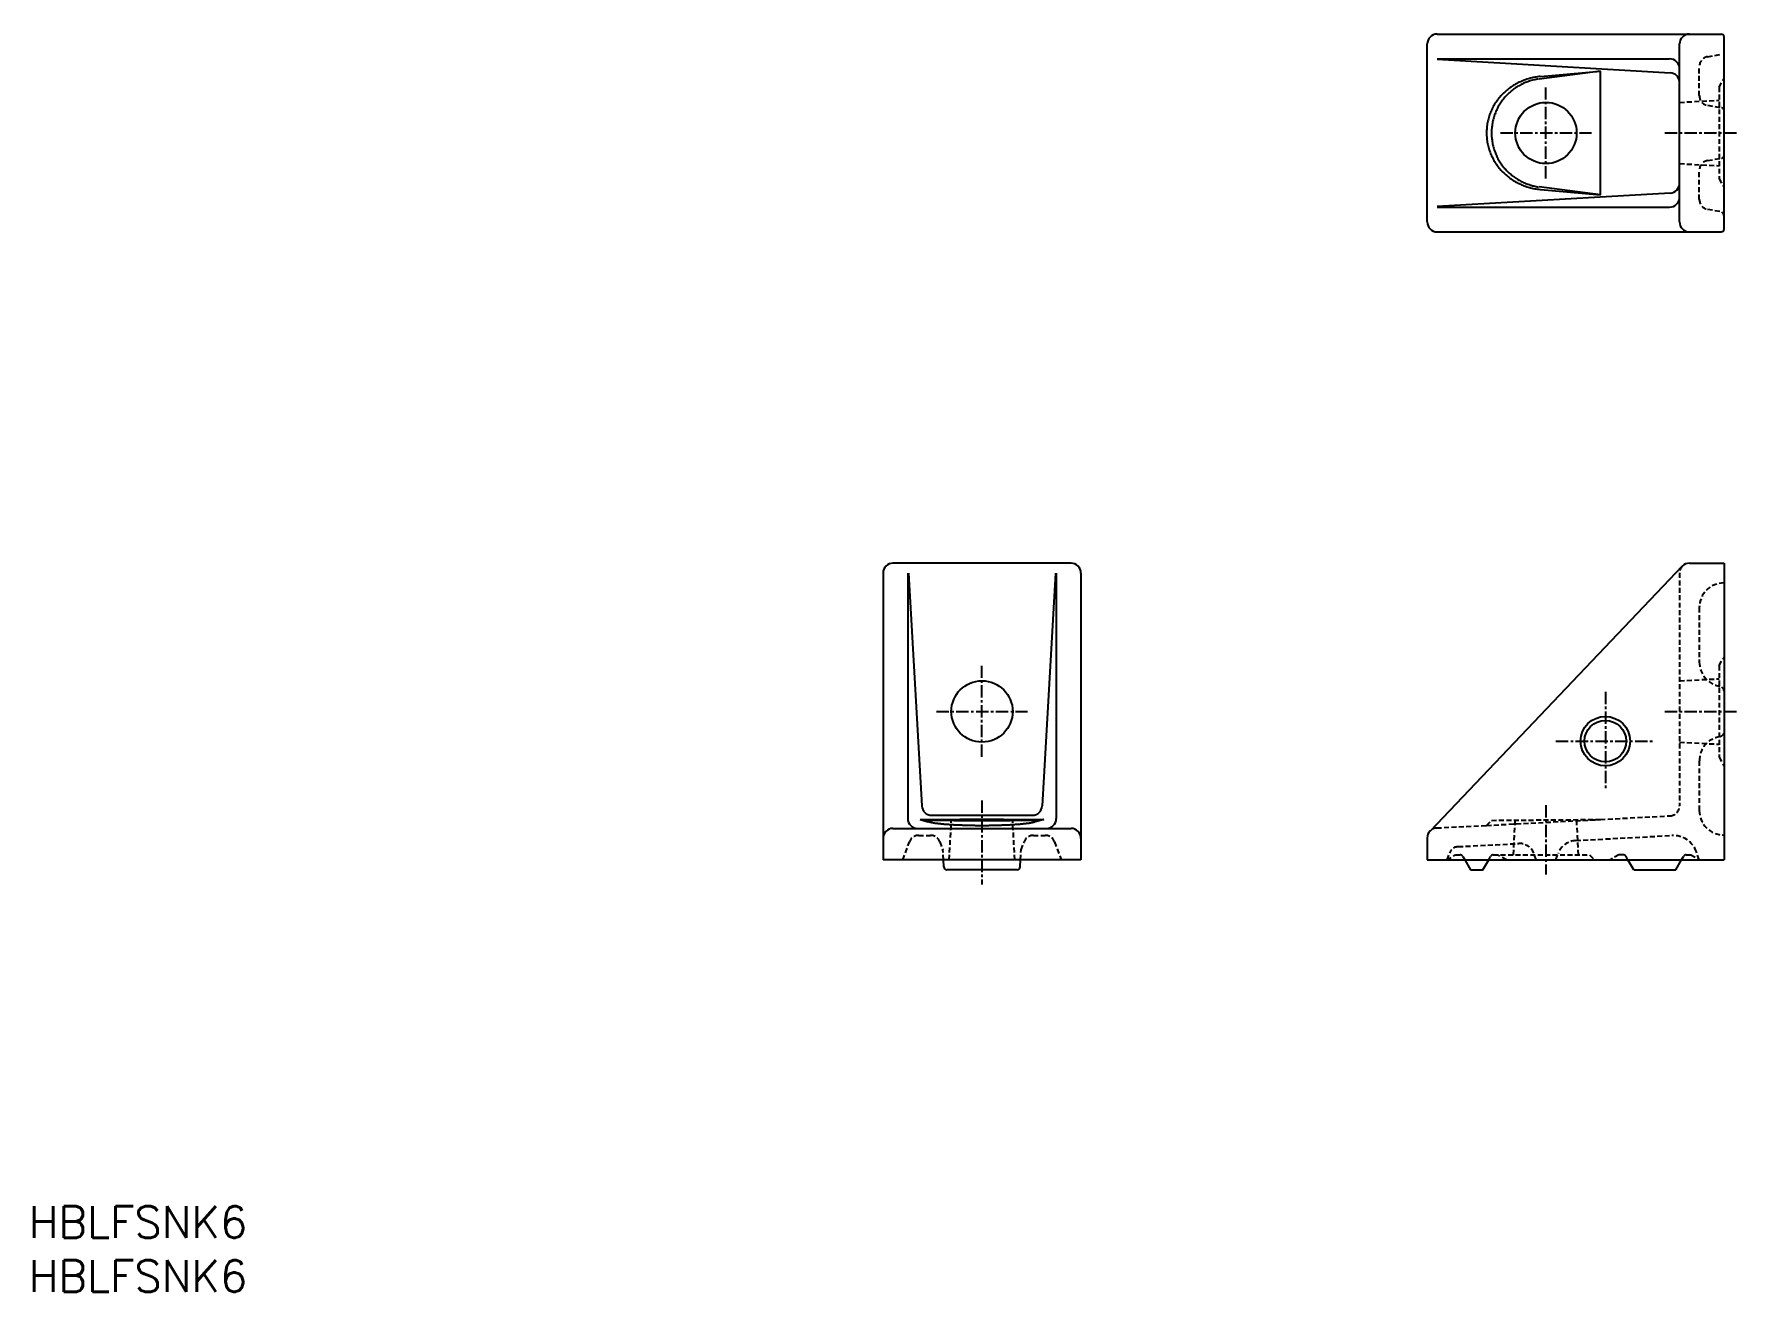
# Model space of a CAD drawing. Extents: x -55 to 117, y -29 to 99.
import ezdxf

# ---------------------------------------------------------------- set-up
doc = ezdxf.new("R2010")
doc.units = 0
for name, pattern in [('CENTER', [2, 1.25, -0.25, 0.25, -0.25]), ('DASHED', [0.75, 0.5, -0.25]), ('実線_太線_', [0])]:
    doc.linetypes.add(name, pattern=pattern)
doc.layers.get('0').update_dxf_attribs({"linetype": 'CONTINUOUS'})
doc.layers.add('CENTER', color=1, linetype='CENTER')
doc.styles.get("Standard").update_dxf_attribs({"font": 'txt.shx', "bigfont": 'bigfont.shx'})

msp = doc.modelspace()

# ---------------------------------------------------------------- linework, layer by layer
at = {"color": 7, "linetype": 'CONTINUOUS'}
for p, q in [((86.74, 98.64), (115.44, 98.64)), ((115.74, 78.94), (115.74, 98.34)), ((85.74, 79.64), (85.74, 97.64)), ((111.24, 79.64), (111.24, 97.64)), ((86.74, 96.14), (110.24, 96.14)), ((86.74, 96.09), (110.3, 94.73)), ((103.24, 94.89), (97.04, 94.1)), ((97.19, 94.36), (103.24, 94.89)), ((103.24, 82.4), (103.24, 94.89)), ((103.24, 82.4), (97.04, 83.19)), ((97.19, 82.93), (103.24, 82.4)), ((110.3, 82.56), (86.74, 81.2)), ((86.74, 81.14), (110.24, 81.14)), ((86.74, 78.64), (115.44, 78.64)), ((49.74, 45.14), (31.74, 45.14)), ((111.52, 44.83), (86.02, 18.05)), ((112.24, 45.14), (115.74, 45.14)), ((115.74, 45.14), (115.74, 15.14)), ((30.74, 44.14), (30.74, 15.14)), ((33.24, 44.14), (33.24, 19.31)), ((33.3, 44.14), (34.66, 20.59)), ((48.18, 44.14), (46.82, 20.59)), ((48.24, 44.14), (48.24, 19.31)), ((50.74, 44.14), (50.74, 15.14)), ((34.49, 19.22), (35.28, 19.17)), ((34.49, 19.22), (35.31, 18.99)), ((34.49, 19.22), (46.98, 19.22)), ((35.65, 19.64), (45.83, 19.64)), ((46.98, 19.22), (46.16, 18.99)), ((46.98, 19.22), (46.2, 19.17)), ((31.74, 18.31), (49.74, 18.31)), ((85.74, 17.36), (85.74, 15.14)), ((50.74, 15.14), (30.74, 15.14)), ((36.88, 14.43), (36.84, 15.14)), ((44.3, 14.14), (37.18, 14.14)), ((44.6, 14.43), (44.64, 15.14)), ((85.74, 15.14), (115.74, 15.14)), ((89.53, 15.14), (90.11, 14.14)), ((90.11, 14.14), (91.37, 14.14)), ((91.37, 14.14), (91.95, 15.14)), ((106.61, 14.14), (106.03, 15.14)), ((106.61, 14.14), (110.87, 14.14)), ((110.87, 14.14), (111.45, 15.14))]:
    msp.add_line(p, q, dxfattribs=at)
at = {"color": 3, "linetype": 'DASHED'}
for p, q in [((114.07, 96.35), (115.33, 96.57)), ((113.24, 92.42), (113.24, 95.36)), ((115.24, 93.28), (115.74, 94.14)), ((115.24, 93.28), (115.24, 84.01)), ((111.24, 91.74), (115.24, 91.95)), ((114.07, 91.44), (115.49, 91.19)), ((111.24, 85.54), (115.24, 85.33)), ((113.24, 81.92), (113.24, 84.86)), ((114.07, 85.85), (115.49, 86.1)), ((115.24, 84.01), (115.74, 83.14)), ((114.07, 80.94), (115.33, 80.72)), ((111.24, 44.14), (111.24, 20.59)), ((113.24, 40.64), (113.24, 35.14)), ((115.24, 34.78), (115.74, 35.64)), ((115.24, 34.78), (115.24, 25.51)), ((111.24, 33.24), (115.24, 33.45)), ((115.21, 33.45), (115.24, 33.48)), ((115.74, 32.19), (115.74, 31.2)), ((115.74, 29.08), (115.74, 28.1)), ((111.24, 27.04), (115.24, 26.83)), ((113.24, 25.14), (113.24, 20.14)), ((115.24, 25.51), (115.74, 24.64)), ((37.43, 15.14), (37.64, 19.15)), ((44.05, 15.14), (43.84, 19.22)), ((91.73, 18.62), (103.24, 19.22)), ((91.73, 18.62), (92.24, 19.13)), ((92.24, 19.13), (103.24, 19.22)), ((94.45, 15.64), (94.64, 19.15)), ((101.03, 15.64), (100.84, 19.2)), ((103.24, 19.22), (110.29, 19.59)), ((34.34, 17.61), (35.55, 17.61)), ((45.93, 17.61), (47.14, 17.61)), ((86.69, 18.36), (91.73, 18.62)), ((100.75, 17.09), (110.46, 17.6)), ((32.74, 15.14), (33.4, 16.95)), ((36.49, 16.95), (36.79, 16.14)), ((36.84, 15.14), (36.79, 16.14)), ((44.64, 15.14), (44.69, 16.14)), ((44.69, 16.14), (44.99, 16.95)), ((48.08, 16.95), (48.74, 15.14)), ((87.74, 15.14), (87.98, 15.81)), ((87.74, 15.14), (88.61, 15.64)), ((88.61, 15.64), (89.07, 15.64)), ((88.87, 16.47), (95.01, 16.79)), ((92.41, 15.64), (102.14, 15.64)), ((93.74, 15.14), (92.87, 15.64)), ((93.74, 15.14), (92.87, 15.64)), ((96.74, 15.14), (96.5, 15.81)), ((98.74, 15.14), (98.97, 15.78)), ((100.95, 17.07), (100.99, 17.1)), ((102.14, 15.64), (102.64, 15.14)), ((105.11, 15.64), (104.24, 15.14)), ((105.57, 15.64), (105.11, 15.64)), ((111.91, 15.64), (112.37, 15.64)), ((112.37, 15.64), (113.24, 15.14)), ((113.24, 15.14), (112.94, 15.96)), ((89.33, 15.49), (89.53, 15.14)), ((91.95, 15.14), (92.15, 15.49)), ((106.03, 15.14), (105.83, 15.49)), ((111.45, 15.14), (111.65, 15.49))]:
    msp.add_line(p, q, dxfattribs=at)
at = {"color": 7, "linetype": 'CONTINUOUS'}
for points in [[(97.14, 94.36, 0), (97.01, 94.34, 0), (96.87, 94.32, 0), (96.73, 94.3, 0), (96.6, 94.28, 0), (96.46, 94.25, 0), (96.33, 94.22, 0), (96.19, 94.19, 0), (96.06, 94.15, 0), (95.93, 94.12, 0), (95.8, 94.07, 0), (95.67, 94.03, 0), (95.54, 93.98, 0), (95.41, 93.93, 0), (95.28, 93.88, 0), (95.16, 93.83, 0), (95.03, 93.77, 0), (94.91, 93.71, 0), (94.79, 93.64, 0), (94.67, 93.58, 0), (94.55, 93.51, 0), (94.44, 93.44, 0), (94.32, 93.36, 0), (94.21, 93.29, 0), (94.1, 93.21, 0), (93.99, 93.13, 0), (93.88, 93.04, 0), (93.78, 92.96, 0), (93.67, 92.87, 0), (93.57, 92.78, 0), (93.48, 92.69, 0), (93.38, 92.59, 0), (93.29, 92.5, 0), (93.19, 92.4, 0), (93.11, 92.3, 0), (93.02, 92.19, 0), (92.93, 92.09, 0), (92.85, 91.98, 0), (92.77, 91.87, 0), (92.7, 91.76, 0), (92.62, 91.65, 0), (92.55, 91.54, 0), (92.48, 91.42, 0), (92.42, 91.31, 0), (92.36, 91.19, 0), (92.3, 91.07, 0), (92.24, 90.95, 0), (92.19, 90.83, 0), (92.13, 90.71, 0), (92.09, 90.58, 0), (92.04, 90.46, 0), (92, 90.33, 0), (91.96, 90.21, 0), (91.92, 90.08, 0), (91.89, 89.95, 0), (91.86, 89.82, 0), (91.83, 89.69, 0), (91.81, 89.56, 0), (91.79, 89.43, 0), (91.77, 89.3, 0), (91.76, 89.17, 0), (91.75, 89.04, 0), (91.74, 88.91, 0), (91.73, 88.78, 0), (91.73, 88.64, 0), (91.73, 88.51, 0), (91.74, 88.38, 0), (91.75, 88.25, 0), (91.76, 88.12, 0), (91.77, 87.99, 0), (91.79, 87.85, 0), (91.81, 87.72, 0), (91.83, 87.59, 0), (91.86, 87.46, 0), (91.89, 87.34, 0), (91.92, 87.21, 0), (91.96, 87.08, 0), (92, 86.95, 0), (92.04, 86.83, 0), (92.09, 86.7, 0), (92.13, 86.58, 0), (92.19, 86.46, 0), (92.24, 86.34, 0), (92.3, 86.22, 0), (92.36, 86.1, 0), (92.42, 85.98, 0), (92.48, 85.86, 0), (92.55, 85.75, 0), (92.62, 85.63, 0), (92.7, 85.52, 0), (92.77, 85.41, 0), (92.85, 85.3, 0), (92.93, 85.2, 0), (93.02, 85.09, 0), (93.11, 84.99, 0), (93.19, 84.89, 0), (93.29, 84.79, 0), (93.38, 84.69, 0), (93.48, 84.6, 0), (93.57, 84.51, 0), (93.67, 84.42, 0), (93.78, 84.33, 0), (93.88, 84.24, 0), (93.99, 84.16, 0), (94.1, 84.08, 0), (94.21, 84, 0), (94.32, 83.92, 0), (94.44, 83.85, 0), (94.55, 83.78, 0), (94.67, 83.71, 0), (94.79, 83.64, 0), (94.91, 83.58, 0), (95.03, 83.52, 0), (95.16, 83.46, 0), (95.28, 83.41, 0), (95.41, 83.35, 0), (95.54, 83.3, 0), (95.67, 83.26, 0), (95.8, 83.21, 0), (95.93, 83.17, 0), (96.06, 83.13, 0), (96.19, 83.1, 0), (96.33, 83.06, 0), (96.46, 83.03, 0), (96.6, 83.01, 0), (96.73, 82.98, 0), (96.87, 82.96, 0), (97.01, 82.95, 0), (97.14, 82.93, 0)], [(96.99, 94.09, 0), (96.86, 94.07, 0), (96.74, 94.05, 0), (96.62, 94.03, 0), (96.5, 94, 0), (96.38, 93.97, 0), (96.26, 93.94, 0), (96.14, 93.91, 0), (96.03, 93.87, 0), (95.91, 93.83, 0), (95.8, 93.79, 0), (95.68, 93.74, 0), (95.57, 93.7, 0), (95.45, 93.65, 0), (95.34, 93.59, 0), (95.23, 93.54, 0), (95.12, 93.48, 0), (95.02, 93.42, 0), (94.91, 93.36, 0), (94.8, 93.29, 0), (94.7, 93.23, 0), (94.6, 93.16, 0), (94.5, 93.09, 0), (94.4, 93.01, 0), (94.3, 92.94, 0), (94.21, 92.86, 0), (94.11, 92.78, 0), (94.02, 92.7, 0), (93.93, 92.61, 0), (93.84, 92.53, 0), (93.76, 92.44, 0), (93.67, 92.35, 0), (93.59, 92.26, 0), (93.51, 92.16, 0), (93.44, 92.07, 0), (93.36, 91.97, 0), (93.29, 91.87, 0), (93.21, 91.77, 0), (93.15, 91.67, 0), (93.08, 91.56, 0), (93.02, 91.46, 0), (92.95, 91.35, 0), (92.89, 91.25, 0), (92.84, 91.14, 0), (92.78, 91.03, 0), (92.73, 90.91, 0), (92.68, 90.8, 0), (92.63, 90.69, 0), (92.59, 90.57, 0), (92.55, 90.46, 0), (92.51, 90.34, 0), (92.47, 90.22, 0), (92.44, 90.1, 0), (92.41, 89.98, 0), (92.38, 89.86, 0), (92.35, 89.74, 0), (92.33, 89.62, 0), (92.31, 89.5, 0), (92.29, 89.38, 0), (92.27, 89.26, 0), (92.26, 89.14, 0), (92.25, 89.01, 0), (92.25, 88.89, 0), (92.24, 88.77, 0), (92.24, 88.64, 0), (92.24, 88.52, 0), (92.25, 88.4, 0), (92.25, 88.27, 0), (92.26, 88.15, 0), (92.27, 88.03, 0), (92.29, 87.91, 0), (92.31, 87.78, 0), (92.33, 87.66, 0), (92.35, 87.54, 0), (92.38, 87.42, 0), (92.41, 87.3, 0), (92.44, 87.18, 0), (92.47, 87.06, 0), (92.51, 86.95, 0), (92.55, 86.83, 0), (92.59, 86.71, 0), (92.63, 86.6, 0), (92.68, 86.49, 0), (92.73, 86.37, 0), (92.78, 86.26, 0), (92.84, 86.15, 0), (92.89, 86.04, 0), (92.95, 85.93, 0), (93.02, 85.83, 0), (93.08, 85.72, 0), (93.15, 85.62, 0), (93.21, 85.52, 0), (93.29, 85.42, 0), (93.36, 85.32, 0), (93.43, 85.22, 0), (93.51, 85.12, 0), (93.59, 85.03, 0), (93.67, 84.94, 0), (93.76, 84.85, 0), (93.84, 84.76, 0), (93.93, 84.67, 0), (94.02, 84.59, 0), (94.11, 84.51, 0), (94.21, 84.43, 0), (94.3, 84.35, 0), (94.4, 84.27, 0), (94.5, 84.2, 0), (94.6, 84.13, 0), (94.7, 84.06, 0), (94.8, 83.99, 0), (94.91, 83.93, 0), (95.02, 83.87, 0), (95.12, 83.81, 0), (95.23, 83.75, 0), (95.34, 83.69, 0), (95.45, 83.64, 0), (95.57, 83.59, 0), (95.68, 83.54, 0), (95.79, 83.5, 0), (95.91, 83.46, 0), (96.03, 83.42, 0), (96.14, 83.38, 0), (96.26, 83.35, 0), (96.38, 83.31, 0), (96.5, 83.28, 0), (96.62, 83.26, 0), (96.74, 83.23, 0), (96.86, 83.21, 0), (96.99, 83.2, 0)], [(35.29, 19.17, 0), (35.31, 19.17, 0), (35.33, 19.17, 0), (35.35, 19.17, 0), (35.38, 19.17, 0), (35.41, 19.16, 0), (35.44, 19.16, 0), (35.48, 19.16, 0), (35.51, 19.16, 0), (35.55, 19.16, 0), (35.59, 19.16, 0), (35.64, 19.16, 0), (35.69, 19.16, 0), (35.74, 19.16, 0), (35.79, 19.16, 0), (35.84, 19.15, 0), (35.9, 19.15, 0), (35.96, 19.15, 0), (36.02, 19.15, 0), (36.09, 19.15, 0), (36.16, 19.15, 0), (36.22, 19.15, 0), (36.3, 19.15, 0), (36.37, 19.15, 0), (36.45, 19.15, 0), (36.52, 19.15, 0), (36.6, 19.14, 0), (36.69, 19.14, 0), (36.77, 19.14, 0), (36.86, 19.14, 0), (36.94, 19.14, 0), (37.03, 19.14, 0), (37.13, 19.14, 0), (37.22, 19.14, 0), (37.32, 19.14, 0), (37.41, 19.14, 0), (37.51, 19.14, 0), (37.61, 19.14, 0), (37.71, 19.14, 0), (37.82, 19.14, 0), (37.92, 19.13, 0), (38.03, 19.13, 0), (38.14, 19.13, 0), (38.25, 19.13, 0), (38.36, 19.13, 0), (38.47, 19.13, 0), (38.58, 19.13, 0), (38.7, 19.13, 0), (38.81, 19.13, 0), (38.93, 19.13, 0), (39.04, 19.13, 0), (39.16, 19.13, 0), (39.28, 19.13, 0), (39.4, 19.13, 0), (39.52, 19.13, 0), (39.64, 19.13, 0), (39.76, 19.13, 0), (39.88, 19.13, 0), (40, 19.13, 0), (40.12, 19.13, 0), (40.25, 19.13, 0), (40.37, 19.13, 0), (40.49, 19.13, 0), (40.62, 19.13, 0), (40.74, 19.13, 0), (40.86, 19.13, 0), (40.99, 19.13, 0), (41.11, 19.13, 0), (41.23, 19.13, 0), (41.35, 19.13, 0), (41.48, 19.13, 0), (41.6, 19.13, 0), (41.72, 19.13, 0), (41.84, 19.13, 0), (41.96, 19.13, 0), (42.08, 19.13, 0), (42.2, 19.13, 0), (42.32, 19.13, 0), (42.44, 19.13, 0), (42.55, 19.13, 0), (42.67, 19.13, 0), (42.78, 19.13, 0), (42.9, 19.13, 0), (43.01, 19.13, 0), (43.12, 19.13, 0), (43.23, 19.13, 0), (43.34, 19.13, 0), (43.45, 19.13, 0), (43.56, 19.13, 0), (43.66, 19.14, 0), (43.76, 19.14, 0), (43.87, 19.14, 0), (43.97, 19.14, 0), (44.07, 19.14, 0), (44.16, 19.14, 0), (44.26, 19.14, 0), (44.35, 19.14, 0), (44.44, 19.14, 0), (44.53, 19.14, 0), (44.62, 19.14, 0), (44.71, 19.14, 0), (44.79, 19.14, 0), (44.88, 19.14, 0), (44.96, 19.15, 0), (45.03, 19.15, 0), (45.11, 19.15, 0), (45.18, 19.15, 0), (45.25, 19.15, 0), (45.32, 19.15, 0), (45.39, 19.15, 0), (45.46, 19.15, 0), (45.52, 19.15, 0), (45.58, 19.15, 0), (45.63, 19.15, 0), (45.69, 19.16, 0), (45.74, 19.16, 0), (45.79, 19.16, 0), (45.84, 19.16, 0), (45.88, 19.16, 0), (45.93, 19.16, 0), (45.97, 19.16, 0), (46, 19.16, 0), (46.04, 19.16, 0), (46.07, 19.16, 0), (46.1, 19.17, 0), (46.12, 19.17, 0), (46.15, 19.17, 0), (46.17, 19.17, 0), (46.19, 19.17, 0)], [(35.35, 18.99, 0), (35.38, 18.98, 0), (35.42, 18.97, 0), (35.47, 18.96, 0), (35.51, 18.95, 0), (35.56, 18.94, 0), (35.61, 18.93, 0), (35.66, 18.92, 0), (35.71, 18.91, 0), (35.76, 18.9, 0), (35.82, 18.89, 0), (35.87, 18.88, 0), (35.93, 18.87, 0), (35.99, 18.86, 0), (36.06, 18.86, 0), (36.12, 18.85, 0), (36.19, 18.84, 0), (36.25, 18.83, 0), (36.32, 18.82, 0), (36.39, 18.81, 0), (36.47, 18.81, 0), (36.54, 18.8, 0), (36.61, 18.79, 0), (36.69, 18.78, 0), (36.77, 18.78, 0), (36.85, 18.77, 0), (36.93, 18.76, 0), (37.01, 18.75, 0), (37.1, 18.75, 0), (37.18, 18.74, 0), (37.27, 18.73, 0), (37.36, 18.73, 0), (37.45, 18.72, 0), (37.54, 18.72, 0), (37.63, 18.71, 0), (37.72, 18.7, 0), (37.82, 18.7, 0), (37.91, 18.69, 0), (38.01, 18.69, 0), (38.1, 18.68, 0), (38.2, 18.68, 0), (38.3, 18.67, 0), (38.4, 18.67, 0), (38.5, 18.66, 0), (38.6, 18.66, 0), (38.7, 18.66, 0), (38.81, 18.65, 0), (38.91, 18.65, 0), (39.01, 18.65, 0), (39.12, 18.64, 0), (39.22, 18.64, 0), (39.33, 18.64, 0), (39.44, 18.64, 0), (39.54, 18.63, 0), (39.65, 18.63, 0), (39.76, 18.63, 0), (39.87, 18.63, 0), (39.98, 18.63, 0), (40.08, 18.62, 0), (40.19, 18.62, 0), (40.3, 18.62, 0), (40.41, 18.62, 0), (40.52, 18.62, 0), (40.63, 18.62, 0), (40.74, 18.62, 0), (40.85, 18.62, 0), (40.96, 18.62, 0), (41.07, 18.62, 0), (41.18, 18.62, 0), (41.29, 18.62, 0), (41.4, 18.62, 0), (41.5, 18.63, 0), (41.61, 18.63, 0), (41.72, 18.63, 0), (41.83, 18.63, 0), (41.94, 18.63, 0), (42.04, 18.64, 0), (42.15, 18.64, 0), (42.26, 18.64, 0), (42.36, 18.64, 0), (42.47, 18.65, 0), (42.57, 18.65, 0), (42.67, 18.65, 0), (42.78, 18.66, 0), (42.88, 18.66, 0), (42.98, 18.66, 0), (43.08, 18.67, 0), (43.18, 18.67, 0), (43.28, 18.68, 0), (43.38, 18.68, 0), (43.47, 18.69, 0), (43.57, 18.69, 0), (43.66, 18.7, 0), (43.76, 18.7, 0), (43.85, 18.71, 0), (43.94, 18.72, 0), (44.03, 18.72, 0), (44.12, 18.73, 0), (44.21, 18.73, 0), (44.3, 18.74, 0), (44.38, 18.75, 0), (44.47, 18.75, 0), (44.55, 18.76, 0), (44.63, 18.77, 0), (44.71, 18.78, 0), (44.79, 18.78, 0), (44.87, 18.79, 0), (44.94, 18.8, 0), (45.01, 18.81, 0), (45.09, 18.81, 0), (45.16, 18.82, 0), (45.23, 18.83, 0), (45.29, 18.84, 0), (45.36, 18.85, 0), (45.42, 18.86, 0), (45.49, 18.86, 0), (45.55, 18.87, 0), (45.61, 18.88, 0), (45.66, 18.89, 0), (45.72, 18.9, 0), (45.77, 18.91, 0), (45.82, 18.92, 0), (45.87, 18.93, 0), (45.92, 18.94, 0), (45.97, 18.95, 0), (46.01, 18.96, 0), (46.06, 18.97, 0), (46.1, 18.98, 0), (46.13, 18.99, 0)], [(43.84, 19.18, 0), (43.84, 19.18, 0), (43.82, 19.18, 0), (43.81, 19.18, 0), (43.78, 19.18, 0), (43.75, 19.18, 0), (43.71, 19.18, 0), (43.66, 19.19, 0), (43.6, 19.19, 0), (43.54, 19.19, 0), (43.47, 19.19, 0), (43.4, 19.19, 0), (43.32, 19.19, 0), (43.23, 19.19, 0), (43.14, 19.19, 0), (43.04, 19.19, 0), (42.93, 19.2, 0), (42.82, 19.2, 0), (42.71, 19.2, 0), (42.59, 19.2, 0), (42.46, 19.2, 0), (42.33, 19.2, 0), (42.2, 19.2, 0), (42.06, 19.2, 0), (41.93, 19.2, 0), (41.78, 19.2, 0), (41.64, 19.2, 0), (41.49, 19.2, 0), (41.34, 19.2, 0), (41.19, 19.2, 0), (41.04, 19.2, 0), (40.89, 19.2, 0), (40.74, 19.2, 0), (40.59, 19.2, 0), (40.44, 19.2, 0), (40.28, 19.2, 0), (40.13, 19.2, 0), (39.99, 19.2, 0), (39.84, 19.2, 0), (39.7, 19.2, 0), (39.55, 19.2, 0), (39.41, 19.2, 0), (39.28, 19.2, 0), (39.15, 19.2, 0), (39.02, 19.2, 0), (38.89, 19.2, 0), (38.77, 19.2, 0), (38.66, 19.2, 0), (38.55, 19.2, 0), (38.44, 19.19, 0), (38.34, 19.19, 0), (38.25, 19.19, 0), (38.16, 19.19, 0), (38.08, 19.19, 0), (38.01, 19.19, 0), (37.94, 19.19, 0), (37.88, 19.19, 0), (37.82, 19.19, 0), (37.77, 19.18, 0), (37.73, 19.18, 0), (37.7, 19.18, 0), (37.67, 19.18, 0), (37.65, 19.18, 0), (37.64, 19.18, 0), (37.64, 19.18, 0), (37.64, 19.17, 0), (37.65, 19.17, 0), (37.67, 19.17, 0), (37.7, 19.17, 0), (37.73, 19.17, 0), (37.77, 19.17, 0), (37.82, 19.17, 0), (37.88, 19.17, 0), (37.94, 19.16, 0), (38.01, 19.16, 0), (38.08, 19.16, 0), (38.16, 19.16, 0), (38.25, 19.16, 0), (38.34, 19.16, 0), (38.44, 19.16, 0), (38.55, 19.16, 0), (38.66, 19.16, 0), (38.77, 19.16, 0), (38.89, 19.15, 0), (39.02, 19.15, 0), (39.15, 19.15, 0), (39.28, 19.15, 0), (39.41, 19.15, 0), (39.55, 19.15, 0), (39.7, 19.15, 0), (39.84, 19.15, 0), (39.99, 19.15, 0), (40.13, 19.15, 0), (40.28, 19.15, 0), (40.44, 19.15, 0), (40.59, 19.15, 0), (40.74, 19.15, 0), (40.89, 19.15, 0), (41.04, 19.15, 0), (41.19, 19.15, 0), (41.34, 19.15, 0), (41.49, 19.15, 0), (41.64, 19.15, 0), (41.78, 19.15, 0), (41.93, 19.15, 0), (42.06, 19.15, 0), (42.2, 19.15, 0), (42.33, 19.15, 0), (42.46, 19.15, 0), (42.59, 19.15, 0), (42.71, 19.16, 0), (42.82, 19.16, 0), (42.93, 19.16, 0), (43.04, 19.16, 0), (43.14, 19.16, 0), (43.23, 19.16, 0), (43.32, 19.16, 0), (43.4, 19.16, 0), (43.47, 19.16, 0), (43.54, 19.16, 0), (43.6, 19.17, 0), (43.66, 19.17, 0), (43.71, 19.17, 0), (43.75, 19.17, 0), (43.78, 19.17, 0), (43.81, 19.17, 0), (43.82, 19.17, 0), (43.84, 19.17, 0), (43.84, 19.18, 0)]]:
    msp.add_polyline3d(points, dxfattribs=at)
for centre, radius in [((97.74, 88.64), 3.1), ((40.74, 30.14), 3.1), ((103.74, 27.14), 2.1)]:
    msp.add_circle(centre, radius, dxfattribs=at)
at = {"color": 3, "linetype": 'CONTINUOUS'}
msp.add_circle((103.74, 27.14), 2.5, dxfattribs=at)
at = {"color": 7, "linetype": 'CONTINUOUS'}
for centre, radius, start, end in [((86.74, 97.64), 1, 90, 180), ((112.24, 97.64), 1, 90, 180), ((115.44, 98.34), 0.3, 0, 90), ((110.24, 95.14), 1, 0, 90), ((110.24, 93.73), 1, 0, 86.7007), ((110.24, 83.56), 1, 273.2993, 0), ((110.24, 82.14), 1, 270, 0), ((86.74, 79.64), 1, 180, 270), ((112.24, 79.64), 1, 180, 270), ((31.74, 44.14), 1, 90, 180), ((49.74, 44.14), 1, 0, 90), ((112.24, 44.14), 1, 90, 136.4082), ((34.24, 19.31), 1, 180, 270), ((35.65, 20.64), 1, 183.2993, 270), ((45.83, 20.64), 1, 270, 356.7007), ((47.24, 19.31), 1, 270, 0), ((31.74, 17.31), 1, 90, 180), ((49.74, 17.31), 1, 0, 90), ((86.74, 17.36), 1, 136.4081, 180), ((37.18, 14.44), 0.3, 183, 270), ((44.3, 14.44), 0.3, 270, 357)]:
    msp.add_arc(centre, radius, start, end, dxfattribs=at)
at = {"color": 3, "linetype": 'DASHED'}
for centre, radius, start, end in [((114.24, 95.36), 1, 100, 180), ((114.24, 92.42), 1, 180, 260), ((115.44, 90.89), 0.3, 0, 80), ((115.44, 86.39), 0.3, 280, 0), ((114.24, 84.86), 1, 100, 180), ((114.24, 81.92), 1, 180, 260), ((115.24, 80.22), 0.5, 0, 80), ((112.24, 44.14), 1, 136.4082, 180), ((115.74, 40.64), 2.5, 90, 180), ((115.74, 35.14), 2.5, 180, 260.4059), ((115.24, 32.19), 0.5, 0, 80.4059), ((115.74, 25.14), 2.5, 99.5941, 180), ((115.24, 28.1), 0.5, 279.5941, 0), ((110.24, 20.59), 1, 273, 0), ((115.74, 20.14), 2.5, 180, 270), ((34.34, 16.61), 1, 90, 160), ((35.55, 16.61), 1, 20, 90), ((45.93, 16.61), 1, 90, 160), ((47.14, 16.61), 1, 20, 90), ((86.74, 17.36), 1, 93, 136.4081), ((110.59, 15.1), 2.5, 20, 93), ((88.92, 15.47), 1, 93, 160), ((89.07, 15.34), 0.3, 30, 90), ((92.41, 15.34), 0.3, 90, 150), ((95.09, 15.29), 1.5, 20, 93), ((100.85, 15.09), 2, 93, 160), ((105.57, 15.34), 0.3, 30, 90), ((111.91, 15.34), 0.3, 90, 150)]:
    msp.add_arc(centre, radius, start, end, dxfattribs=at)
at = {"color": 7, "linetype": '実線_太線_'}
msp.add_arc((115.44, 78.94), 0.3, 270, 0, dxfattribs=at)
at = {"layer": 'CENTER', "color": 1, "linetype": 'CENTER'}
for p, q in [((97.74, 84.04), (97.74, 93.24)), ((93.14, 88.64), (102.34, 88.64)), ((109.74, 88.64), (117.24, 88.64)), ((40.74, 25.54), (40.74, 34.74)), ((103.74, 32.14), (103.74, 22.14)), ((36.14, 30.14), (45.34, 30.14)), ((109.74, 30.14), (117.24, 30.14)), ((98.74, 27.14), (108.74, 27.14)), ((40.74, 21.14), (40.74, 12.64)), ((97.74, 20.68), (97.74, 13.64))]:
    msp.add_line(p, q, dxfattribs=at)

# ---------------------------------------------------------------- texts
at = {"color": 7, "linetype": 'CONTINUOUS'}
for p in [(-55.61, -23.1), (-55.61, -28.56)]:
    msp.add_text('HBLFSNK6', height=3.2, dxfattribs=at).set_placement(p)

doc.saveas('drawing.dxf')
